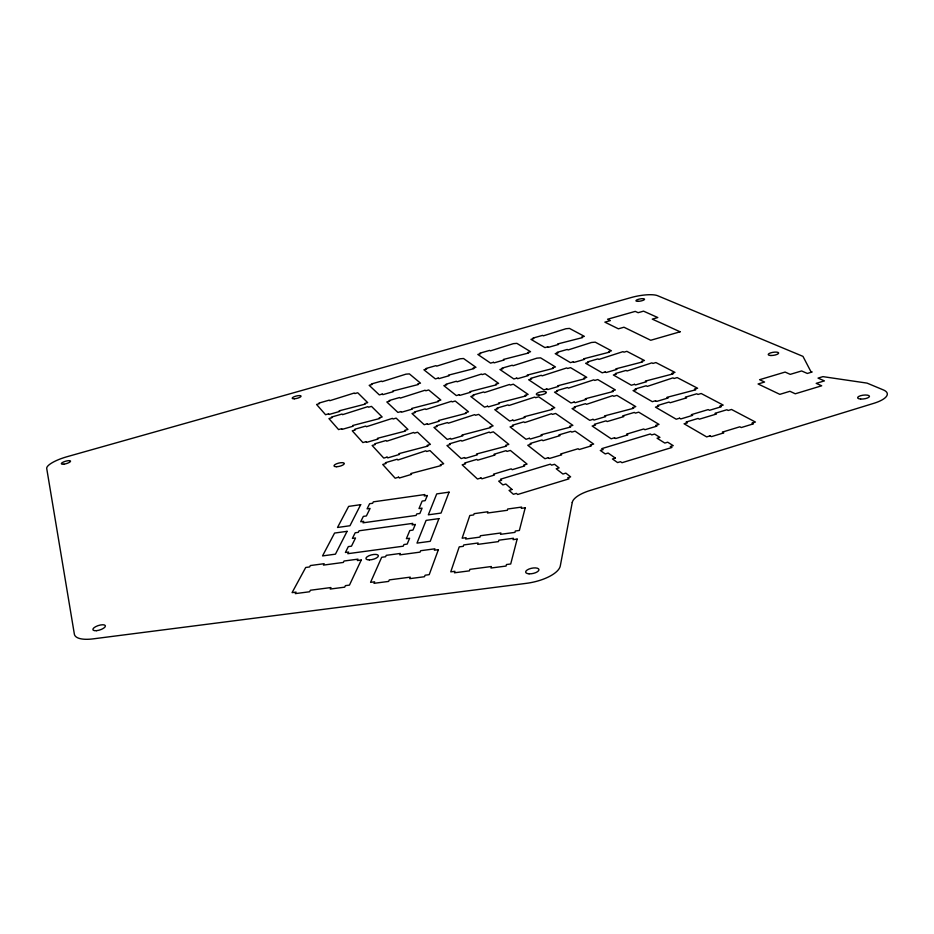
<?xml version="1.0" encoding="UTF-8"?>
<svg xmlns="http://www.w3.org/2000/svg" width="934" height="934" viewBox="0 0 934 934"><rect width="100%" height="100%" fill="white"/><g stroke="black" fill="none" stroke-linecap="round" stroke-linejoin="round"><path stroke-width="1.4" d="M572.25 502.469L560.307 565.864A31.499 12.551 -11.5 0 1 526.274 583.353L93.213 638.856A30.495 10.869 -17.7 0 1 74.358 634.128L46.723 468.518A22.404 5.896 -16.1 0 1 67.085 456.703L631.326 297.502A20.431 5.137 -10.4 0 1 657.571 295.693L802.96 356.368L810.782 371.393L812.171 371.989L807.338 373.448L801.606 370.95L790.234 374.359L785.12 372.071L759.587 379.706L764.561 382.041L758.081 383.979L779.832 394.346L789.931 391.288L795.266 393.786L821.686 385.789L816.199 383.36L824.418 380.885L818.044 378.107L822.936 376.636L867.056 383.115L883.307 389.898A27.833 8.873 -7.4 0 1 873.722 403.348L590.276 490.42A29.047 10.566 -10.4 0 0 572.25 502.469M517.144 539.093L510.711 563.984L506.462 564.545L506.065 566.051L490.945 568.024L491.377 566.518L469.884 569.343L469.417 570.849L454.438 572.799L454.94 571.293L450.76 571.841L459.213 546.869L463.252 546.332L463.719 544.931L478.126 542.993L477.694 544.394L498.464 541.603L498.849 540.202L513.408 538.253L513.046 539.642L517.144 539.093M525.212 507.816L519.362 530.465L515.311 531.014L514.949 532.38L500.519 534.33L500.904 532.964L480.391 535.742L479.959 537.108L465.669 539.046L466.113 537.68L462.132 538.217L469.825 515.475L473.69 514.938L474.11 513.665L487.898 511.75L487.501 513.023L507.36 510.279L507.722 509.007L521.627 507.08L521.3 508.353L525.212 507.816M438.385 549.671L429.208 574.667L425.063 575.216L424.503 576.722L409.711 578.66L410.295 577.142L389.28 579.897L388.649 581.415L373.985 583.33L374.651 581.812L370.564 582.349L381.667 557.283L385.614 556.757L386.232 555.345L400.347 553.453L399.764 554.854L420.09 552.122L420.639 550.721L434.894 548.807L434.368 550.208L438.385 549.671M438.933 518.615L430.235 541.311L416.984 543.109L426.102 520.39L438.933 518.615M449.067 492.148L441.058 513.07L428.332 514.832L436.715 493.899L449.067 492.148M415.303 524.476L412.98 530.08L409.804 530.524L406.383 538.696L409.594 538.264L407.177 544.102L403.932 544.534L403.243 546.192L347.775 553.699L348.604 552.041L345.405 552.473L348.312 546.612L351.476 546.18L355.527 537.972L352.387 538.404L355.189 532.777L358.294 532.345L359.065 530.792L412.805 523.367L412.139 524.92L415.303 524.476M427.305 495.534L425.18 500.659L422.133 501.091L418.992 508.586L422.075 508.143L419.868 513.49L416.751 513.922L416.12 515.428L362.987 522.83L363.746 521.312L360.687 521.744L363.349 516.385L366.385 515.953L370.086 508.435L367.074 508.867L369.642 503.706L372.631 503.286L373.331 501.85L424.877 494.541L424.269 495.966L427.305 495.534M361.248 560.026L349.468 585.116L345.405 585.641L344.693 587.159L330.216 589.05L330.963 587.544L310.392 590.241L309.598 591.759L295.261 593.627L296.078 592.109L292.073 592.635L305.71 567.475L309.586 566.961L310.345 565.549L324.168 563.692L323.433 565.105L343.35 562.431L344.039 561.019L357.991 559.139L357.325 560.552L361.248 560.026M347.086 531.329L335.446 554.166L322.534 555.917L334.57 533.057L347.086 531.329M360.687 504.675L349.946 525.749L337.513 527.476L348.639 506.391L360.687 504.675M512.019 489.486L509.042 490.397L513.408 494.296L516.42 493.386L517.658 494.483L569.039 478.838L567.685 477.776L570.651 476.877L565.852 473.129L562.91 474.028L556.209 468.763L559.116 467.887L554.504 464.291L551.62 465.167L550.348 464.163L500.461 479.224L501.628 480.263L498.698 481.15L502.901 484.909L505.854 484.01L512.019 489.486M615.366 458.092L612.459 458.979L617.596 462.575L620.515 461.688L621.974 462.704L671.908 447.491L670.343 446.51L673.216 445.635L667.682 442.202L664.821 443.066L657.081 438.221L659.906 437.369L654.582 434.065L651.769 434.905L650.298 433.983L601.776 448.635L603.154 449.593L600.305 450.457L605.244 453.924L608.116 453.048L615.366 458.092M710.097 435.851L706.653 436.902L684.085 423.791L687.436 422.775L686.163 422.04L698.072 418.444L699.368 419.168L716.378 414.042L715.047 413.318L726.874 409.757L728.205 410.47L731.52 409.466L755.419 422.04L752.01 423.079L753.446 423.838L741.257 427.55L739.845 426.791L722.367 432.115L723.745 432.897L711.463 436.633L710.097 435.851M480.987 477.963L477.484 479.025L462.155 464.817L465.564 463.801L464.688 463.007L476.795 459.4L477.683 460.182L494.973 455.033L494.051 454.251L506.065 450.667L506.999 451.437L510.361 450.433L527.08 464.093L523.612 465.132L524.616 465.961L512.217 469.697L511.248 468.856L493.456 474.215L494.413 475.056L481.909 478.815L480.987 477.963M548.386 457.683L544.942 458.722L527.745 445.249L531.084 444.257L530.103 443.498L542 439.949L542.993 440.696L559.98 435.629L558.952 434.894L570.756 431.38L571.795 432.103L575.099 431.123L593.639 444.07L590.241 445.086L591.35 445.868L579.185 449.534L578.088 448.74L560.634 453.994L561.696 454.8L549.426 458.489L548.386 457.683M614.56 437.766L611.186 438.782L592.168 426.032L595.448 425.052L594.374 424.328L606.061 420.849L607.158 421.561L623.83 416.576L622.709 415.875L634.303 412.419L635.447 413.12L638.693 412.151L658.995 424.398L655.668 425.402L656.882 426.137L644.927 429.733L643.736 428.986L626.586 434.147L627.753 434.905L615.704 438.536L614.56 437.766M679.543 418.21L676.228 419.214L655.458 407.142L658.68 406.185L657.513 405.508L668.989 402.075L670.18 402.752L686.572 397.861L685.358 397.195L696.752 393.798L697.99 394.452L701.177 393.506L723.185 405.087L719.904 406.068L721.223 406.769L709.49 410.295L708.194 409.594L691.347 414.661L692.619 415.373L680.793 418.934L679.543 418.21M398.596 477.181L395.164 478.208L382.73 464.478L386.069 463.498L385.357 462.727L397.207 459.224L397.931 459.995L425.857 450.772L426.628 451.519L429.92 450.55L443.685 463.766L440.299 464.782L441.128 465.576L410.797 473.55L411.567 474.367L399.343 478.01L398.596 477.181M464.537 457.567L461.174 458.571L446.942 445.53L450.211 444.561L449.406 443.825L461.057 440.393L461.875 441.117L489.218 432.08L490.081 432.792L493.327 431.835L508.843 444.386L505.516 445.378L506.438 446.137L476.527 454.006L477.414 454.776L465.401 458.349L464.537 457.567M529.333 438.291L526.017 439.272L510.046 426.908L513.268 425.951L512.357 425.262L523.811 421.876L524.733 422.565L551.492 413.715L552.461 414.381L555.637 413.447L572.857 425.344L569.588 426.313L570.616 427.036L541.113 434.789L542.094 435.524L530.29 439.038L529.333 438.291M592.985 419.354L589.739 420.323L572.075 408.59L575.239 407.656L574.247 407.002L585.501 403.675L586.517 404.329L612.727 395.642L613.778 396.285L616.907 395.362L635.762 406.629L632.551 407.586L633.672 408.263L604.567 415.91L605.652 416.611L594.047 420.055L592.985 419.354M655.551 400.744L652.352 401.69L633.077 390.587L636.182 389.676L635.097 389.046L646.165 385.777L647.274 386.396L672.935 377.885L674.079 378.492L677.162 377.581L697.593 388.24L694.429 389.174L695.655 389.817L666.923 397.359L668.102 398.012L656.707 401.41L655.551 400.744M387.061 457.135L383.769 458.104L372.141 445.483L375.351 444.537L374.686 443.825L386.092 440.498L386.769 441.198L413.68 432.442L414.392 433.131L417.568 432.208L430.422 444.374L427.165 445.331L427.935 446.055L398.795 453.679L399.518 454.426L387.762 457.893L387.061 457.135M450.48 438.466L447.246 439.424L433.948 427.422L437.1 426.499L436.341 425.822L447.561 422.542L448.332 423.219L474.694 414.626L475.511 415.28L478.628 414.369L493.117 425.916L489.918 426.861L490.782 427.55L462.015 435.069L462.844 435.781L451.285 439.178L450.48 438.466M512.836 420.113L509.649 421.047L494.74 409.652L497.845 408.753L496.993 408.111L508.026 404.889L508.89 405.519L534.715 397.09L535.626 397.709L538.684 396.81L554.749 407.773L551.609 408.707L552.566 409.361L524.172 416.774L525.095 417.451L513.735 420.79L512.836 420.113M574.141 402.064L571.013 402.986L554.539 392.187L557.586 391.288L556.652 390.681L567.51 387.517L568.467 388.112L593.767 379.846L594.76 380.43L597.772 379.554L615.366 389.933L612.26 390.844L613.311 391.474L585.291 398.783L586.307 399.425L575.134 402.717L574.141 402.064M634.431 384.329L631.349 385.228L613.369 374.989L616.37 374.114L615.354 373.542L626.037 370.424L627.076 370.985L651.874 362.871L652.948 363.431L655.913 362.567L674.967 372.397L671.931 373.285L673.064 373.88L645.406 381.095L646.503 381.702L635.517 384.936L634.431 384.329M366.07 441.642L362.894 442.576L352.258 430.819L355.352 429.92L354.745 429.266L365.766 426.079L366.397 426.733L392.432 418.362L393.097 419.004L396.156 418.117L407.948 429.442L404.807 430.352L405.508 431.041L377.406 438.338L378.06 439.038L366.712 442.342L366.07 441.642M427.328 423.791L424.199 424.701L411.999 413.529L415.046 412.653L414.357 412.022L425.203 408.882L425.916 409.501L451.437 401.281L452.196 401.9L455.208 401.025L468.518 411.789L465.424 412.688L466.218 413.33L438.466 420.545L439.225 421.211L428.064 424.456L427.328 423.791M487.583 406.232L484.501 407.131L470.794 396.506L473.795 395.642L473.013 395.047L483.695 391.953L484.489 392.549L509.52 384.481L510.349 385.065L513.326 384.201L528.107 394.417L525.071 395.304L525.947 395.923L498.546 403.033L499.386 403.663L488.412 406.862L487.583 406.232M546.869 388.953L543.833 389.84L528.667 379.764L531.621 378.9L530.757 378.34L541.265 375.293L542.14 375.853L566.693 367.938L567.603 368.486L570.534 367.646L586.739 377.336L583.75 378.2L584.719 378.784L557.656 385.812L558.579 386.407L547.779 389.56L546.869 388.953M605.197 371.954L602.22 372.818L585.63 363.268L588.548 362.427L587.603 361.89L597.947 358.901L598.904 359.427L622.978 351.651L623.97 352.176L626.854 351.336L644.448 360.512L641.495 361.376L642.545 361.925L615.821 368.86L616.825 369.42L606.201 372.526L605.197 371.954M341.646 428.694L338.575 429.582L328.931 418.584L331.932 417.72L331.383 417.101L342.066 414.031L342.626 414.649L367.903 406.629L368.498 407.224L371.475 406.372L382.181 416.984L379.146 417.872L379.776 418.502L352.62 425.53L353.215 426.173L342.229 429.348L341.646 428.694M400.955 411.567L397.919 412.443L386.816 401.97L389.77 401.118L389.139 400.534L399.659 397.51L400.301 398.106L425.098 390.214L425.776 390.786L428.706 389.957L440.848 400.044L437.859 400.908L438.583 401.515L411.742 408.45L412.431 409.069L401.62 412.198L400.955 411.567M459.318 394.72L456.341 395.572L443.813 385.614L446.732 384.785L446.02 384.213L456.376 381.247L457.1 381.808L481.43 374.067L482.189 374.604L485.061 373.775L498.604 383.372L495.65 384.224L496.456 384.796L469.942 391.65L470.713 392.233L460.077 395.304L459.318 394.72M516.782 378.118L513.852 378.971L499.947 369.514L502.819 368.685L502.025 368.148L512.229 365.229L513.035 365.754L536.898 358.154L540.576 357.85L555.45 366.957L552.554 367.798L553.43 368.335L527.243 375.106L528.095 375.655L517.623 378.69L516.782 378.118M573.348 361.785L570.464 362.626L555.228 353.647L558.053 352.842L557.189 352.328L567.23 349.456L568.117 349.946L591.537 342.474L595.25 342.171L611.42 350.799L608.571 351.616L609.528 352.141L583.645 358.819L584.579 359.345L574.258 362.322L573.348 361.785M680.092 331.792L650.741 340.268L623.959 327.227L618.39 328.815L604.87 322.148L610.346 320.596L607.579 319.241L635.237 311.384L638.12 312.692L643.538 311.15L657.793 317.548L652.271 319.124L680.092 331.792M382.239 394.078L379.332 394.907L369.163 385.31L372.001 384.504L371.417 383.967L381.516 381.095L382.111 381.632L405.951 374.16L409.384 373.892L420.51 383.15L417.638 383.967L418.304 384.516L392.595 391.124L393.214 391.685L382.858 394.65L382.239 394.078M438.233 378.083L435.372 378.9L423.896 369.771L426.698 368.977L426.044 368.463L435.991 365.638L436.657 366.151L460.065 358.796L463.533 358.516L475.943 367.307L473.106 368.124L473.842 368.65L448.437 375.164L449.137 375.713L438.933 378.632L438.233 378.083M493.397 362.322L490.583 363.128L477.834 354.453L480.59 353.671L479.866 353.18L489.661 350.39L490.408 350.88L513.396 343.654L516.887 343.362L530.547 351.709L527.757 352.515L528.562 353.005L503.449 359.45L504.22 359.964L494.168 362.836L493.397 362.322M547.733 346.806L544.954 347.6L530.979 339.357L533.699 338.587L532.905 338.12L542.561 335.376L543.378 335.843L565.957 328.733L569.483 328.418L584.334 336.345L581.578 337.127L582.466 337.606L557.633 343.969L558.485 344.459L548.573 347.296L547.733 346.806M328.523 413.867L325.557 414.719L316.579 404.469L319.475 403.64L318.961 403.068L329.293 400.126L329.819 400.698L354.29 393.016L354.85 393.576L357.722 392.759L367.704 402.647L364.762 403.488L365.357 404.083L339.124 410.832L339.684 411.439L329.072 414.474L328.523 413.867M369.327 559.898A6.386 2.358 -13.8 0 0 378.387 555.707A6.386 2.358 -13.8 0 0 368.79 555.812A6.386 2.358 -13.8 0 0 369.327 559.898M538.918 395.117A5.125 1.518 -11.3 0 0 546.378 392.373A5.125 1.518 -11.3 0 0 538.731 392.467A5.125 1.518 -11.3 0 0 538.918 395.117M770.947 355.504A5.265 1.529 -8.7 0 0 778.641 353.017A5.265 1.529 -8.7 0 0 770.713 352.854A5.265 1.529 -8.7 0 0 770.947 355.504M860.611 399.04A5.978 1.903 -7.3 0 0 869.449 396.331A5.978 1.903 -7.3 0 0 860.494 395.736A5.978 1.903 -7.3 0 0 860.611 399.04M529.076 573.815A6.76 2.697 -11.5 0 0 538.953 569.693A6.76 2.697 -11.5 0 0 528.889 569.086A6.76 2.697 -11.5 0 0 529.076 573.815M336.684 466.72A5.3 1.658 -13.7 0 0 344.307 463.509A5.3 1.658 -13.7 0 0 336.427 463.836A5.3 1.658 -13.7 0 0 336.684 466.72M294.432 398.771A4.553 1.214 -13.8 0 0 301.063 396.179A4.553 1.214 -13.8 0 0 294.408 396.611A4.553 1.214 -13.8 0 0 294.432 398.771M638.144 301.332A4.366 1.097 -10.4 0 0 644.542 299.242A4.366 1.097 -10.4 0 0 638.039 299.417A4.366 1.097 -10.4 0 0 638.144 301.332M63.862 464.163A4.798 1.261 -16.1 0 0 70.54 461.139A4.798 1.261 -16.1 0 0 63.384 462.026A4.798 1.261 -16.1 0 0 63.862 464.163M96.447 630.684A6.55 2.335 -17.7 0 0 105.402 625.815A6.55 2.335 -17.7 0 0 95.572 626.714A6.55 2.335 -17.7 0 0 96.447 630.684"/></g></svg>
